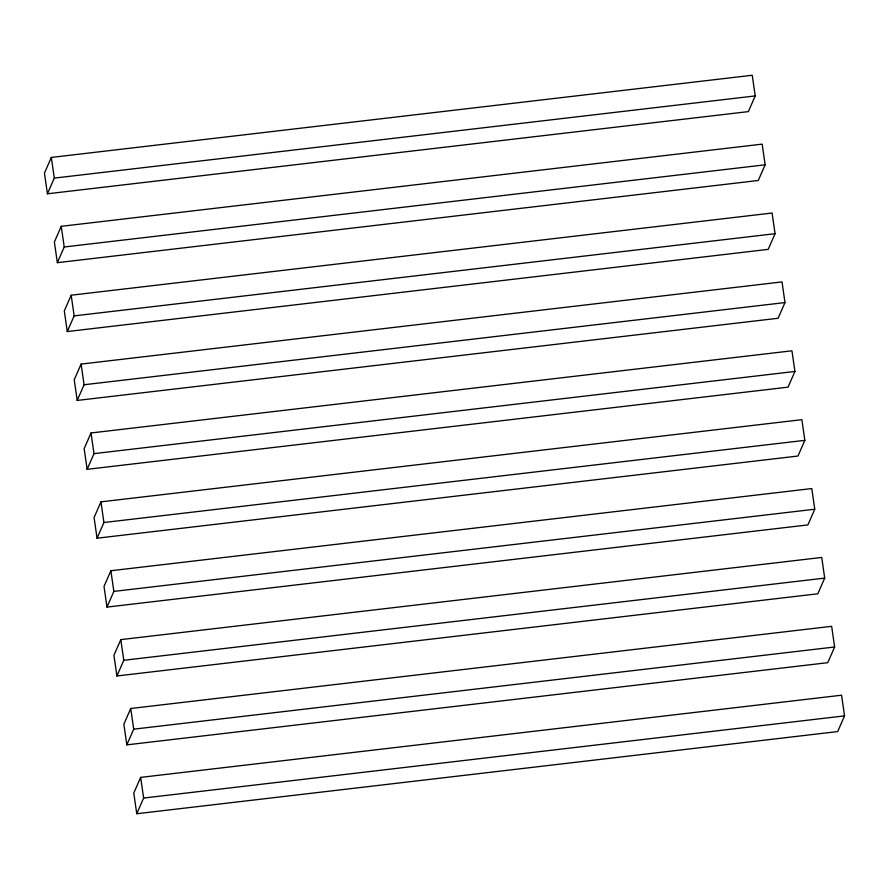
<?xml version="1.0" encoding="UTF-8"?>
<svg xmlns="http://www.w3.org/2000/svg" width="889" height="889" viewBox="0 0 889 889"><rect width="100%" height="100%" fill="white"/><g stroke="black" fill="none" stroke-linecap="round" stroke-linejoin="round"><path stroke-width="1.33" d="M51.318 157.431L44.45 173.122L47.428 193.791L748.349 111.614L755.217 95.923L752.238 75.265L51.318 157.431L54.296 178.1L47.428 193.791M61.241 226.317L54.373 242.008L57.352 262.677L758.273 180.5L765.14 164.809L762.162 144.14L61.241 226.317L64.219 246.986L57.352 262.677M71.176 295.204L64.308 310.894L67.275 331.553L768.196 249.376L775.064 233.696L772.085 213.027L71.176 295.204L74.154 315.873L67.275 331.553M81.099 364.09L74.231 379.77L77.21 400.439L778.119 318.262L784.987 302.571L782.02 281.913L81.099 364.09L84.077 384.748L77.21 400.439M91.022 432.965L84.155 448.656L87.133 469.325L788.054 387.148L794.922 371.458L791.943 350.799L91.022 432.965L94.001 453.634L87.133 469.325M100.946 501.852L94.078 517.542L97.057 538.201L797.978 456.035L804.845 440.344L801.867 419.675L100.946 501.852L103.924 522.521L97.057 538.201M110.881 570.738L104.013 586.429L106.98 607.087L807.901 524.91L814.769 509.23L811.79 488.561L110.881 570.738L113.859 591.407L106.98 607.087M120.804 639.624L113.936 655.304L116.915 675.973L817.824 593.796L824.692 578.106L821.725 557.447L120.804 639.624L123.782 660.283L116.915 675.973M130.727 708.5L123.86 724.191L126.838 744.86L827.759 662.683L834.627 646.992L831.648 626.323L130.727 708.5L133.706 729.169L126.838 744.86M140.651 777.386L133.783 793.077L136.762 813.735L837.682 731.569L844.55 715.878L841.572 695.209L140.651 777.386L143.629 798.055L136.762 813.735M54.296 178.1L755.217 95.923M64.219 246.986L765.14 164.809M74.154 315.873L775.064 233.696M84.077 384.748L784.987 302.571M94.001 453.634L794.922 371.458M103.924 522.521L804.845 440.344M113.859 591.407L814.769 509.23M123.782 660.283L824.692 578.106M133.706 729.169L834.627 646.992M143.629 798.055L844.55 715.878"/></g></svg>
